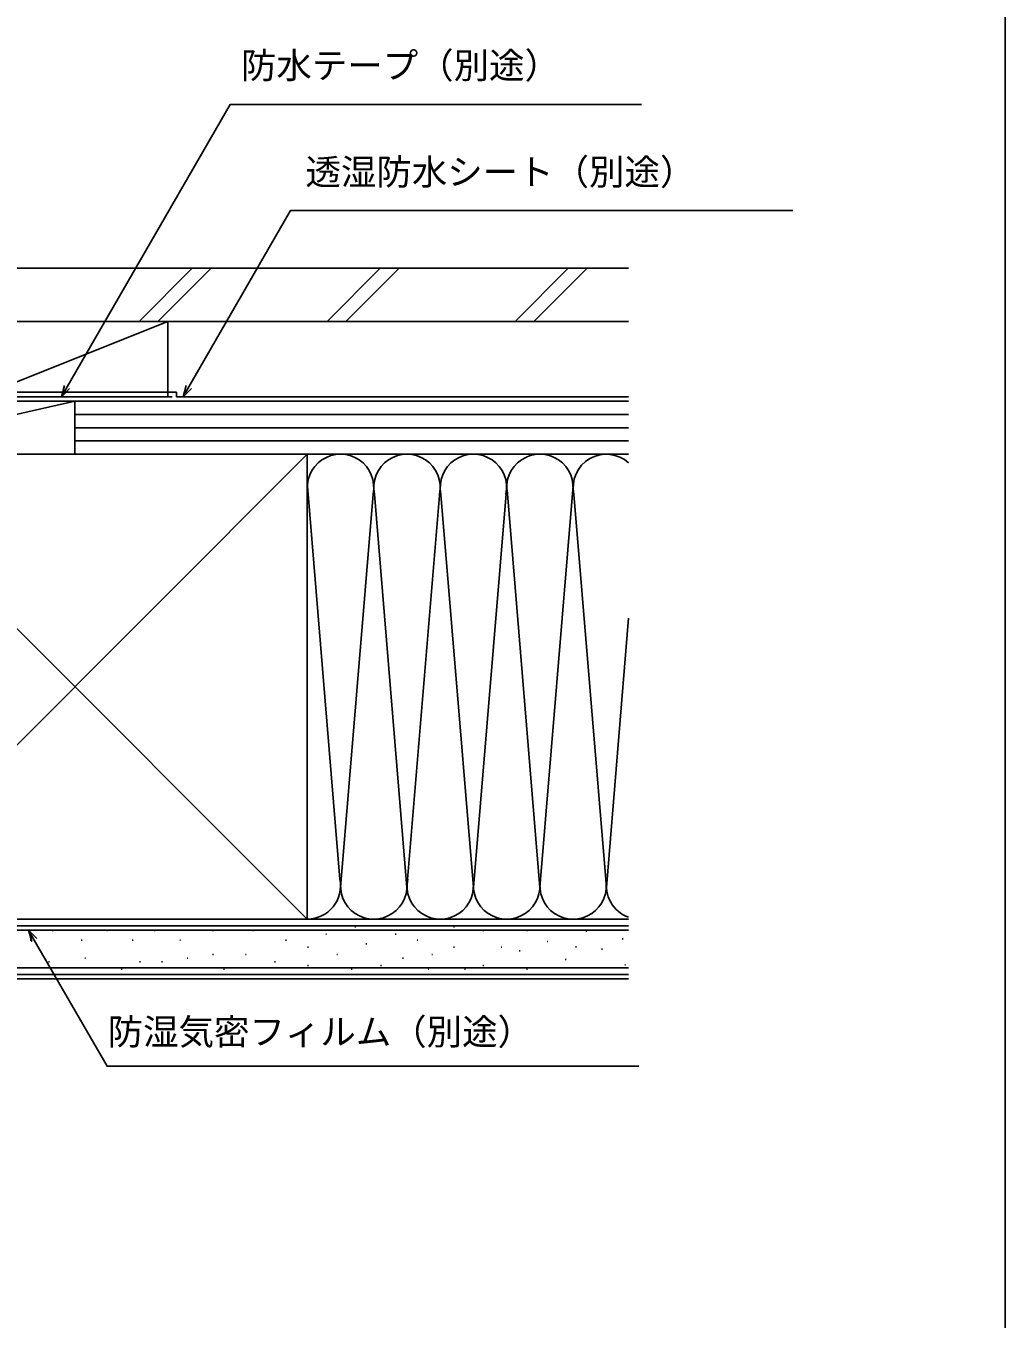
# Model space of a CAD drawing. Units: millimetres, scale not verified. Extents: x -525 to 525, y -783 to 779.
# Drawn here: x 304 to 525, y -635.1 to -343 of the extents above; entities that cross this region are included whole.
import ezdxf
from ezdxf.enums import TextEntityAlignment as Align

# ---------------------------------------------------------------- set-up
doc = ezdxf.new("R2010")
doc.units = ezdxf.units.MM
doc.header["$LTSCALE"] = 4
for name, color, linetype in [('0-7_YKK_D', 6, 'Continuous'), ('0-8_YKK_ZWAK', 7, 'Continuous'), ('0-9_YSS_K', 3, 'Continuous'), ('0-A_YSS_KE', 3, 'Continuous')]:
    doc.layers.add(name, color=color, linetype=linetype)
doc.styles.add('ＭＳ ゴシック', font='')
doc.styles.get('ＭＳ ゴシック').set_extended_font_data('MS Gothic')

msp = doc.modelspace()

# ---------------------------------------------------------------- linework, layer by layer
at = {"layer": '0-7_YKK_D'}
for points in [[(311.989, -426.816), (313.264, -424.608), (350.077, -360.845), (442.93, -360.845)], [(339.465, -426.799), (340.737, -424.589), (363.681, -384.75), (477.076, -384.75)], [(313.856, -424.949), (311.989, -426.816), (312.672, -424.266)], [(341.329, -424.93), (339.465, -426.799), (340.145, -424.248)], [(305.289, -549.848), (304.606, -547.298), (306.472, -549.165)], [(304.606, -547.298), (305.881, -549.507), (322.311, -577.964), (442.348, -577.964)]]:
    msp.add_lwpolyline(points, dxfattribs=at)
at = {"layer": '0-8_YKK_ZWAK'}
msp.add_lwpolyline([(-525, -782.8), (525, -782.8), (525, 747.2)], dxfattribs=at)
at = {"layer": '0-9_YSS_K'}
for p, q in [((341.537, -397.799), (329.537, -409.799)), ((345.779, -397.799), (333.779, -409.799)), ((383.963, -397.799), (371.963, -409.799)), ((388.206, -397.799), (376.206, -409.799)), ((426.39, -397.799), (414.39, -409.799)), ((430.632, -397.799), (418.632, -409.799)), ((291, -409.8), (336, -409.8)), ((293.5, -426.8), (336, -409.8)), ((336, -409.8), (336, -426.8)), ((315, -427.8), (262.5, -439.8)), ((336, -427.8), (291, -427.8)), ((315, -439.8), (315, -427.8)), ((440.031, -427.8), (315, -427.8)), ((440.031, -430.8), (315, -430.8)), ((440.031, -433.8), (315, -433.8)), ((440.031, -436.8), (315, -436.8)), ((262.5, -544.799), (367.5, -439.799)), ((262.5, -439.799), (367.5, -544.799)), ((315, -439.8), (440.031, -439.8)), ((367.5, -439.799), (440.031, -439.799)), ((420, -537.68), (427.578, -445.981)), ((367.506, -446.993), (374.842, -535.767)), ((382.342, -448.831), (375, -537.68)), ((390, -537.68), (382.658, -448.831)), ((397.391, -448.244), (390, -537.68)), ((397.661, -448.864), (405, -537.68)), ((405, -537.68), (412.501, -446.906)), ((412.576, -447.831), (420, -537.68)), ((427.658, -448.831), (435, -537.68)), ((440.031, -476.795), (435, -537.68)), ((367.5, -544.799), (440.031, -544.799)), ((440.031, -546.299), (246, -546.299)), ((309.924, -547.365), (310.124, -547.365)), ((322.217, -547.365), (322.417, -547.365)), ((332.931, -547.365), (333.131, -547.365)), ((346.118, -547.365), (346.318, -547.365)), ((355.184, -547.365), (355.384, -547.365)), ((371.667, -548.189), (371.867, -548.189)), ((378.26, -546.541), (378.46, -546.541)), ((387.326, -548.189), (387.526, -548.189)), ((400.512, -546.541), (400.712, -546.541)), ((407.106, -547.365), (407.306, -547.365)), ((416.996, -547.365), (417.196, -547.365)), ((430.384, -547.516), (430.584, -547.516)), ((304.979, -549.513), (305.179, -549.513)), ((316.448, -549.513), (316.648, -549.513)), ((327.986, -549.513), (328.186, -549.513)), ((338.701, -549.513), (338.9, -549.513)), ((362.601, -549.513), (362.801, -549.513)), ((367.546, -551.161), (367.746, -551.161)), ((380.733, -550.337), (380.933, -550.337)), ((392.271, -549.513), (392.471, -549.513)), ((400.512, -551.161), (400.712, -551.161)), ((411.227, -551.161), (411.427, -551.161)), ((415.347, -551.986), (415.547, -551.986)), ((421.619, -549.853), (421.819, -549.853)), ((428.046, -551.022), (428.246, -551.022)), ((433.889, -551.606), (434.089, -551.606)), ((438.563, -549.269), (438.763, -549.269)), ((309.099, -554.458), (309.299, -554.458)), ((317.272, -553.634), (317.472, -553.634)), ((329.635, -554.458), (329.835, -554.458)), ((334.58, -554.458), (334.78, -554.458)), ((340.349, -553.634), (340.549, -553.634)), ((346.118, -552.81), (346.318, -552.81)), ((353.535, -552.81), (353.735, -552.81)), ((360.129, -554.458), (360.329, -554.458)), ((374.139, -552.81), (374.339, -552.81)), ((388.974, -553.634), (389.174, -553.634)), ((395.568, -552.81), (395.768, -552.81)), ((425.709, -553.943), (425.909, -553.943)), ((440.031, -555.799), (246, -555.799)), ((325.514, -556.106), (325.714, -556.106)), ((348.59, -556.106), (348.79, -556.106)), ((367.546, -555.282), (367.746, -555.282)), ((377.436, -556.106), (377.636, -556.106)), ((384.029, -555.282), (384.229, -555.282)), ((394.743, -556.106), (394.943, -556.106)), ((402.985, -556.106), (403.185, -556.106)), ((407.106, -555.282), (407.306, -555.282)), ((416.996, -556.106), (417.196, -556.106)), ((439.148, -555.112), (439.348, -555.112)), ((440.031, -558.298), (233.5, -558.298))]:
    msp.add_line(p, q, dxfattribs=at)
msp.add_lwpolyline([(315, -439.8), (315, -427.8), (262.5, -427.8), (262.5, -439.8)], close=True, dxfattribs=at)
for centre, start, end in [((375, -447.299), 348.21668, 191.78379), ((390, -447.299), 348.21668, 191.78379), ((405, -447.299), 348.21668, 191.78379), ((420, -447.299), 348.21644, 191.78379), ((435, -447.299), 47.86996, 191.78356), ((367.5, -537.299), 270, 11.78353), ((382.5, -537.299), 168.21646, 11.78353), ((397.5, -537.299), 168.21646, 11.78353), ((412.5, -537.299), 168.21646, 11.78353), ((427.5, -537.299), 168.21646, 11.78364), ((442.5, -537.299), 168.21646, 250.78073)]:
    msp.add_arc(centre, 7.5, start, end, dxfattribs=at)
at = {"layer": '0-A_YSS_KE'}
for p, q in [((440, -409.799), (270, -409.799)), ((338, -425.799), (338, -426.799)), ((338, -426.799), (440, -426.799)), ((367.5, -453.764), (367.5, -439.799)), ((367.5, -544.799), (367.5, -447.299)), ((440.031, -544.799), (246, -544.799)), ((261.5, -547.299), (440.031, -547.299)), ((440.031, -557.299), (246, -557.299))]:
    msp.add_line(p, q, dxfattribs=at)
for points in [[(440, -397.799), (270, -397.799), (270, -409.799)], [(282, -423.299), (282, -425.799), (338, -425.799)], [(281, -424.299), (281, -426.799), (337, -426.799)], [(367.5, -439.799), (262.5, -439.799), (262.5, -544.799), (367.5, -544.799)]]:
    msp.add_lwpolyline(points, dxfattribs=at)

# ---------------------------------------------------------------- texts
at = {"layer": '0-7_YKK_D', "style": 'ＭＳ ゴシック'}
for s, p in [('防水テープ（別途）', (352.53, -356.679)), ('透湿防水シート（別途）', (367.088, -380.727)), ('防湿気密フィルム（別途）', (322.441, -574.919))]:
    msp.add_text(s, height=5.865, dxfattribs=at).set_placement(p, align=Align.BOTTOM_LEFT)

doc.saveas('drawing.dxf')
